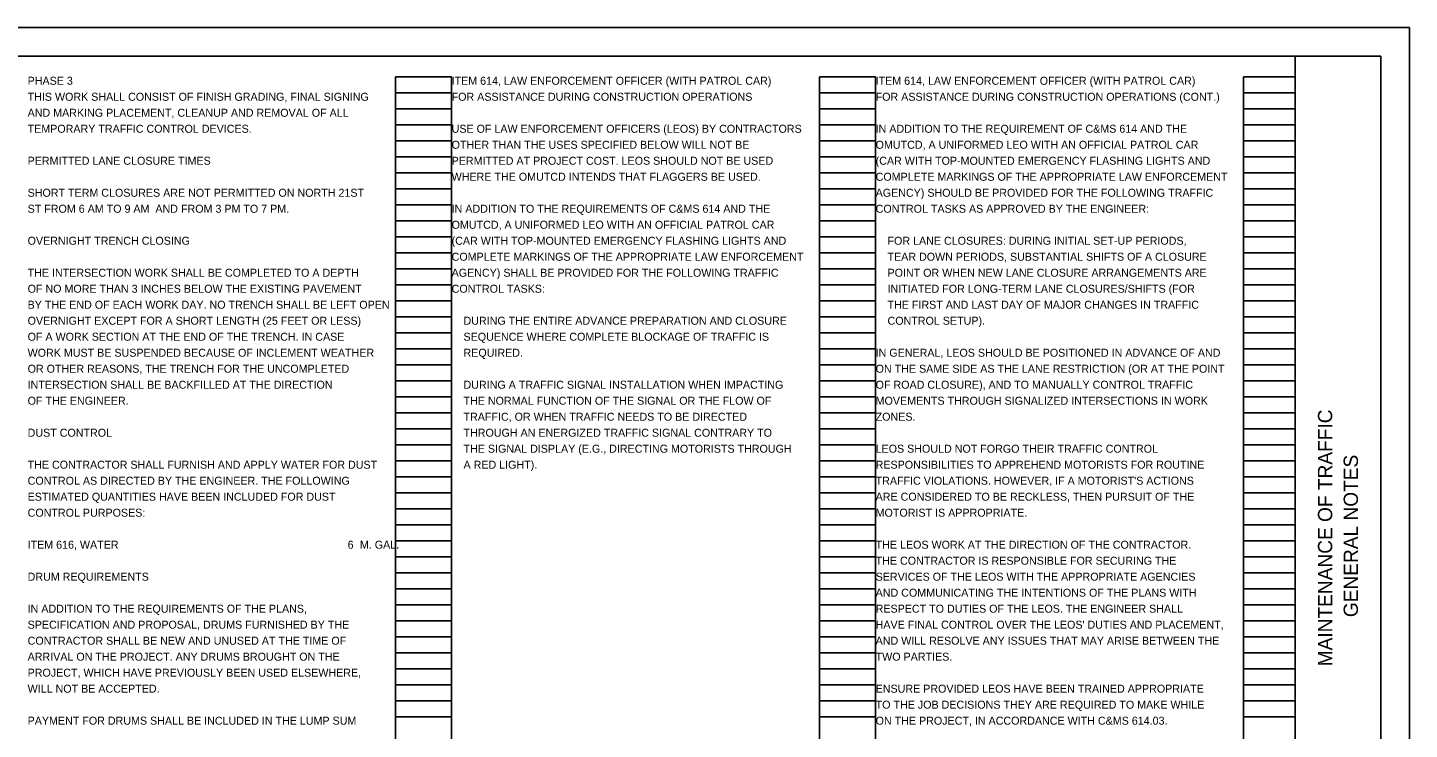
# Model space of a CAD drawing. Extents: x -8.8 to 34, y -2.7 to 22.
# Drawn here: x 9.82 to 34, y 9.72 to 22 of the extents above; entities that cross this region are included whole.
import ezdxf

# ---------------------------------------------------------------- set-up
doc = ezdxf.new("R2010")
doc.units = 0
for name, color, linetype in [('SH_Border', 7, 'Continuous'), ('SH_Cut_Line', 7, 'Continuous'), ('SH_Data', 7, 'Continuous'), ('SN_P_Truss_Overhead', 7, 'Continuous')]:
    doc.layers.add(name, color=color, linetype=linetype)

msp = doc.modelspace()

# ---------------------------------------------------------------- linework, layer by layer
at = {"layer": 'SH_Border'}
msp.add_line((32, 0.5), (32, 21.5), dxfattribs=at)
msp.add_lwpolyline([(1.5, 21.5), (33.5, 21.5), (33.5, 0.5), (1.5, 0.5)], close=True, dxfattribs=at)
at = {"layer": 'SH_Cut_Line'}
msp.add_lwpolyline([(0, 0), (34, 0), (34, 22), (0, 22)], close=True, dxfattribs=at)
at = {"layer": 'SH_Data'}
for p, q in [((16.26, 0.98), (16.26, 21.14)), ((16.26, 21.14), (17.24, 21.14)), ((17.24, 0.98), (17.24, 21.14)), ((23.68, 0.98), (23.68, 21.14)), ((23.68, 21.14), (24.66, 21.14)), ((24.66, 0.98), (24.66, 21.14)), ((31.1, 0.98), (31.1, 21.14)), ((31.1, 21.14), (32, 21.14)), ((32, 0.98), (32, 21.14)), ((16.26, 20.86), (17.24, 20.86)), ((23.68, 20.86), (24.66, 20.86)), ((31.1, 20.86), (32, 20.86)), ((16.26, 20.58), (17.24, 20.58)), ((23.68, 20.58), (24.66, 20.58)), ((31.1, 20.58), (32, 20.58)), ((16.26, 20.3), (17.24, 20.3)), ((23.68, 20.3), (24.66, 20.3)), ((31.1, 20.3), (32, 20.3)), ((16.26, 20.02), (17.24, 20.02)), ((23.68, 20.02), (24.66, 20.02)), ((31.1, 20.02), (32, 20.02)), ((16.26, 19.74), (17.24, 19.74)), ((23.68, 19.74), (24.66, 19.74)), ((31.1, 19.74), (32, 19.74)), ((16.26, 19.46), (17.24, 19.46)), ((23.68, 19.46), (24.66, 19.46)), ((31.1, 19.46), (32, 19.46)), ((16.26, 19.18), (17.24, 19.18)), ((23.68, 19.18), (24.66, 19.18)), ((31.1, 19.18), (32, 19.18)), ((16.26, 18.9), (17.24, 18.9)), ((23.68, 18.9), (24.66, 18.9)), ((31.1, 18.9), (32, 18.9)), ((16.26, 18.62), (17.24, 18.62)), ((23.68, 18.62), (24.66, 18.62)), ((31.1, 18.62), (32, 18.62)), ((16.26, 18.34), (17.24, 18.34)), ((23.68, 18.34), (24.66, 18.34)), ((31.1, 18.34), (32, 18.34)), ((16.26, 18.06), (17.24, 18.06)), ((23.68, 18.06), (24.66, 18.06)), ((31.1, 18.06), (32, 18.06)), ((16.26, 17.78), (17.24, 17.78)), ((23.68, 17.78), (24.66, 17.78)), ((31.1, 17.78), (32, 17.78)), ((16.26, 17.5), (17.24, 17.5)), ((23.68, 17.5), (24.66, 17.5)), ((31.1, 17.5), (32, 17.5)), ((16.26, 17.22), (17.24, 17.22)), ((23.68, 17.22), (24.66, 17.22)), ((31.1, 17.22), (32, 17.22)), ((16.26, 16.94), (17.24, 16.94)), ((23.68, 16.94), (24.66, 16.94)), ((31.1, 16.94), (32, 16.94)), ((16.26, 16.66), (17.24, 16.66)), ((23.68, 16.66), (24.66, 16.66)), ((31.1, 16.66), (32, 16.66)), ((16.26, 16.38), (17.24, 16.38)), ((23.68, 16.38), (24.66, 16.38)), ((31.1, 16.38), (32, 16.38)), ((16.26, 16.1), (17.24, 16.1)), ((23.68, 16.1), (24.66, 16.1)), ((31.1, 16.1), (32, 16.1)), ((16.26, 15.82), (17.24, 15.82)), ((23.68, 15.82), (24.66, 15.82)), ((31.1, 15.82), (32, 15.82)), ((16.26, 15.54), (17.24, 15.54)), ((23.68, 15.54), (24.66, 15.54)), ((31.1, 15.54), (32, 15.54)), ((16.26, 15.26), (17.24, 15.26)), ((23.68, 15.26), (24.66, 15.26)), ((31.1, 15.26), (32, 15.26)), ((16.26, 14.98), (17.24, 14.98)), ((23.68, 14.98), (24.66, 14.98)), ((31.1, 14.98), (32, 14.98)), ((16.26, 14.7), (17.24, 14.7)), ((23.68, 14.7), (24.66, 14.7)), ((31.1, 14.7), (32, 14.7)), ((16.26, 14.42), (17.24, 14.42)), ((23.68, 14.42), (24.66, 14.42)), ((31.1, 14.42), (32, 14.42)), ((16.26, 14.14), (17.24, 14.14)), ((23.68, 14.14), (24.66, 14.14)), ((31.1, 14.14), (32, 14.14)), ((16.26, 13.86), (17.24, 13.86)), ((23.68, 13.86), (24.66, 13.86)), ((31.1, 13.86), (32, 13.86)), ((16.26, 13.58), (17.24, 13.58)), ((23.68, 13.58), (24.66, 13.58)), ((31.1, 13.58), (32, 13.58)), ((16.26, 13.3), (17.24, 13.3)), ((23.68, 13.3), (24.66, 13.3)), ((31.1, 13.3), (32, 13.3)), ((16.26, 13.02), (17.24, 13.02)), ((23.68, 13.02), (24.66, 13.02)), ((31.1, 13.02), (32, 13.02)), ((16.26, 12.74), (17.24, 12.74)), ((23.68, 12.74), (24.66, 12.74)), ((31.1, 12.74), (32, 12.74)), ((16.26, 12.46), (17.24, 12.46)), ((23.68, 12.46), (24.66, 12.46)), ((31.1, 12.46), (32, 12.46)), ((16.26, 12.18), (17.24, 12.18)), ((23.68, 12.18), (24.66, 12.18)), ((31.1, 12.18), (32, 12.18)), ((16.26, 11.9), (17.24, 11.9)), ((23.68, 11.9), (24.66, 11.9)), ((31.1, 11.9), (32, 11.9)), ((16.26, 11.62), (17.24, 11.62)), ((23.68, 11.62), (24.66, 11.62)), ((31.1, 11.62), (32, 11.62)), ((16.26, 11.34), (17.24, 11.34)), ((23.68, 11.34), (24.66, 11.34)), ((31.1, 11.34), (32, 11.34)), ((16.26, 11.06), (17.24, 11.06)), ((23.68, 11.06), (24.66, 11.06)), ((31.1, 11.06), (32, 11.06)), ((16.26, 10.78), (17.24, 10.78)), ((23.68, 10.78), (24.66, 10.78)), ((31.1, 10.78), (32, 10.78)), ((16.26, 10.5), (17.24, 10.5)), ((23.68, 10.5), (24.66, 10.5)), ((31.1, 10.5), (32, 10.5)), ((16.26, 10.22), (17.24, 10.22)), ((23.68, 10.22), (24.66, 10.22)), ((31.1, 10.22), (32, 10.22)), ((16.26, 9.94), (17.24, 9.94)), ((23.68, 9.94), (24.66, 9.94)), ((31.1, 9.94), (32, 9.94))]:
    msp.add_line(p, q, dxfattribs=at)

# ---------------------------------------------------------------- texts
for s, p in [('MAINTENANCE OF TRAFFIC', (32.65, 10.822)), ('GENERAL NOTES', (33.1, 11.682))]:
    msp.add_text(s, height=0.25, rotation=90, dxfattribs=at).set_placement(p)
at = {"layer": 'SN_P_Truss_Overhead'}
for s, p in [('PHASE 3', (9.82, 21)), ('ITEM 614, LAW ENFORCEMENT OFFICER (WITH PATROL CAR)', (17.24, 21)), ('ITEM 614, LAW ENFORCEMENT OFFICER (WITH PATROL CAR)', (24.66, 21)), ('THIS WORK SHALL CONSIST OF FINISH GRADING, FINAL SIGNING ', (9.82, 20.72)), ('FOR ASSISTANCE DURING CONSTRUCTION OPERATIONS', (17.24, 20.72)), ('FOR ASSISTANCE DURING CONSTRUCTION OPERATIONS (CONT.)', (24.66, 20.72)), ('AND MARKING PLACEMENT, CLEANUP AND REMOVAL OF ALL ', (9.82, 20.44)), ('TEMPORARY TRAFFIC CONTROL DEVICES.', (9.82, 20.16)), ('USE OF LAW ENFORCEMENT OFFICERS (LEOS) BY CONTRACTORS', (17.24, 20.16)), ('IN ADDITION TO THE REQUIREMENT OF C&MS 614 AND THE', (24.66, 20.16)), ('OTHER THAN THE USES SPECIFIED BELOW WILL NOT BE', (17.24, 19.88)), ('OMUTCD, A UNIFORMED LEO WITH AN OFFICIAL PATROL CAR', (24.66, 19.88)), ('PERMITTED LANE CLOSURE TIMES', (9.82, 19.6)), ('PERMITTED AT PROJECT COST. LEOS SHOULD NOT BE USED', (17.24, 19.6)), ('(CAR WITH TOP-MOUNTED EMERGENCY FLASHING LIGHTS AND', (24.66, 19.6)), ('WHERE THE OMUTCD INTENDS THAT FLAGGERS BE USED.', (17.24, 19.32)), ('COMPLETE MARKINGS OF THE APPROPRIATE LAW ENFORCEMENT', (24.66, 19.32)), ('SHORT TERM CLOSURES ARE NOT PERMITTED ON NORTH 21ST ', (9.82, 19.04)), ('AGENCY) SHOULD BE PROVIDED FOR THE FOLLOWING TRAFFIC', (24.66, 19.04)), ('ST FROM 6 AM TO 9 AM  AND FROM 3 PM TO 7 PM.', (9.82, 18.76)), ('IN ADDITION TO THE REQUIREMENTS OF C&MS 614 AND THE', (17.24, 18.76)), ('CONTROL TASKS AS APPROVED BY THE ENGINEER:', (24.66, 18.76)), ('OMUTCD, A UNIFORMED LEO WITH AN OFFICIAL PATROL CAR', (17.24, 18.48)), ('OVERNIGHT TRENCH CLOSING', (9.82, 18.2)), ('(CAR WITH TOP-MOUNTED EMERGENCY FLASHING LIGHTS AND', (17.24, 18.2)), ('    FOR LANE CLOSURES: DURING INITIAL SET-UP PERIODS,', (24.66, 18.2)), ('COMPLETE MARKINGS OF THE APPROPRIATE LAW ENFORCEMENT', (17.24, 17.92)), ('    TEAR DOWN PERIODS, SUBSTANTIAL SHIFTS OF A CLOSURE', (24.66, 17.92)), ('THE INTERSECTION WORK SHALL BE COMPLETED TO A DEPTH', (9.82, 17.64)), ('AGENCY) SHALL BE PROVIDED FOR THE FOLLOWING TRAFFIC', (17.24, 17.64)), ('    POINT OR WHEN NEW LANE CLOSURE ARRANGEMENTS ARE', (24.66, 17.64)), ('OF NO MORE THAN 3 INCHES BELOW THE EXISTING PAVEMENT', (9.82, 17.36)), ('CONTROL TASKS:', (17.24, 17.36)), ('    INITIATED FOR LONG-TERM LANE CLOSURES/SHIFTS (FOR', (24.66, 17.36)), ('BY THE END OF EACH WORK DAY. NO TRENCH SHALL BE LEFT OPEN', (9.82, 17.08)), ('    THE FIRST AND LAST DAY OF MAJOR CHANGES IN TRAFFIC', (24.66, 17.08)), ('OVERNIGHT EXCEPT FOR A SHORT LENGTH (25 FEET OR LESS)', (9.82, 16.8)), ('    DURING THE ENTIRE ADVANCE PREPARATION AND CLOSURE', (17.24, 16.8)), ('    CONTROL SETUP).', (24.66, 16.8)), ('OF A WORK SECTION AT THE END OF THE TRENCH. IN CASE', (9.82, 16.52)), ('    SEQUENCE WHERE COMPLETE BLOCKAGE OF TRAFFIC IS', (17.24, 16.52)), ('WORK MUST BE SUSPENDED BECAUSE OF INCLEMENT WEATHER', (9.82, 16.24)), ('    REQUIRED.', (17.24, 16.24)), ('IN GENERAL, LEOS SHOULD BE POSITIONED IN ADVANCE OF AND', (24.66, 16.24)), ('OR OTHER REASONS, THE TRENCH FOR THE UNCOMPLETED', (9.82, 15.96)), ('ON THE SAME SIDE AS THE LANE RESTRICTION (OR AT THE POINT', (24.66, 15.96)), ('INTERSECTION SHALL BE BACKFILLED AT THE DIRECTION', (9.82, 15.68)), ('    DURING A TRAFFIC SIGNAL INSTALLATION WHEN IMPACTING', (17.24, 15.68)), ('OF ROAD CLOSURE), AND TO MANUALLY CONTROL TRAFFIC', (24.66, 15.68)), ('OF THE ENGINEER.', (9.82, 15.4)), ('    THE NORMAL FUNCTION OF THE SIGNAL OR THE FLOW OF', (17.24, 15.4)), ('MOVEMENTS THROUGH SIGNALIZED INTERSECTIONS IN WORK', (24.66, 15.4)), ('    TRAFFIC, OR WHEN TRAFFIC NEEDS TO BE DIRECTED', (17.24, 15.12)), ('ZONES.', (24.66, 15.12)), ('DUST CONTROL', (9.82, 14.84)), ('    THROUGH AN ENERGIZED TRAFFIC SIGNAL CONTRARY TO', (17.24, 14.84)), ('    THE SIGNAL DISPLAY (E.G., DIRECTING MOTORISTS THROUGH', (17.24, 14.56)), ('LEOS SHOULD NOT FORGO THEIR TRAFFIC CONTROL', (24.66, 14.56)), ('THE CONTRACTOR SHALL FURNISH AND APPLY WATER FOR DUST', (9.82, 14.28)), ('    A RED LIGHT).', (17.24, 14.28)), ('RESPONSIBILITIES TO APPREHEND MOTORISTS FOR ROUTINE', (24.66, 14.28)), ('CONTROL AS DIRECTED BY THE ENGINEER. THE FOLLOWING', (9.82, 14)), ("TRAFFIC VIOLATIONS. HOWEVER, IF A MOTORIST'S ACTIONS", (24.66, 14)), ('ESTIMATED QUANTITIES HAVE BEEN INCLUDED FOR DUST', (9.82, 13.72)), ('ARE CONSIDERED TO BE RECKLESS, THEN PURSUIT OF THE', (24.66, 13.72)), ('CONTROL PURPOSES:', (9.82, 13.44)), ('MOTORIST IS APPROPRIATE.', (24.66, 13.44)), ('ITEM 616, WATER  ', (9.82, 12.88)), ('6 ', (15.42, 12.88)), (' M. GAL.', (15.583, 12.88)), ('THE LEOS WORK AT THE DIRECTION OF THE CONTRACTOR.', (24.66, 12.88)), ('THE CONTRACTOR IS RESPONSIBLE FOR SECURING THE', (24.66, 12.6)), ('DRUM REQUIREMENTS', (9.82, 12.32)), ('SERVICES OF THE LEOS WITH THE APPROPRIATE AGENCIES', (24.66, 12.32)), ('AND COMMUNICATING THE INTENTIONS OF THE PLANS WITH', (24.66, 12.04)), ('IN ADDITION TO THE REQUIREMENTS OF THE PLANS,', (9.82, 11.76)), ('RESPECT TO DUTIES OF THE LEOS. THE ENGINEER SHALL', (24.66, 11.76)), ('SPECIFICATION AND PROPOSAL, DRUMS FURNISHED BY THE', (9.82, 11.48)), ("HAVE FINAL CONTROL OVER THE LEOS' DUTIES AND PLACEMENT,", (24.66, 11.48)), ('CONTRACTOR SHALL BE NEW AND UNUSED AT THE TIME OF', (9.82, 11.2)), ('AND WILL RESOLVE ANY ISSUES THAT MAY ARISE BETWEEN THE', (24.66, 11.2)), ('ARRIVAL ON THE PROJECT. ANY DRUMS BROUGHT ON THE', (9.82, 10.92)), ('TWO PARTIES.', (24.66, 10.92)), ('PROJECT, WHICH HAVE PREVIOUSLY BEEN USED ELSEWHERE,', (9.82, 10.64)), ('WILL NOT BE ACCEPTED.', (9.82, 10.36)), ('ENSURE PROVIDED LEOS HAVE BEEN TRAINED APPROPRIATE', (24.66, 10.36)), ('TO THE JOB DECISIONS THEY ARE REQUIRED TO MAKE WHILE', (24.66, 10.08)), ('PAYMENT FOR DRUMS SHALL BE INCLUDED IN THE LUMP SUM', (9.82, 9.8)), ('ON THE PROJECT, IN ACCORDANCE WITH C&MS 614.03.', (24.66, 9.8))]:
    msp.add_text(s, height=0.14, dxfattribs=at).set_placement(p)

doc.saveas('drawing.dxf')
